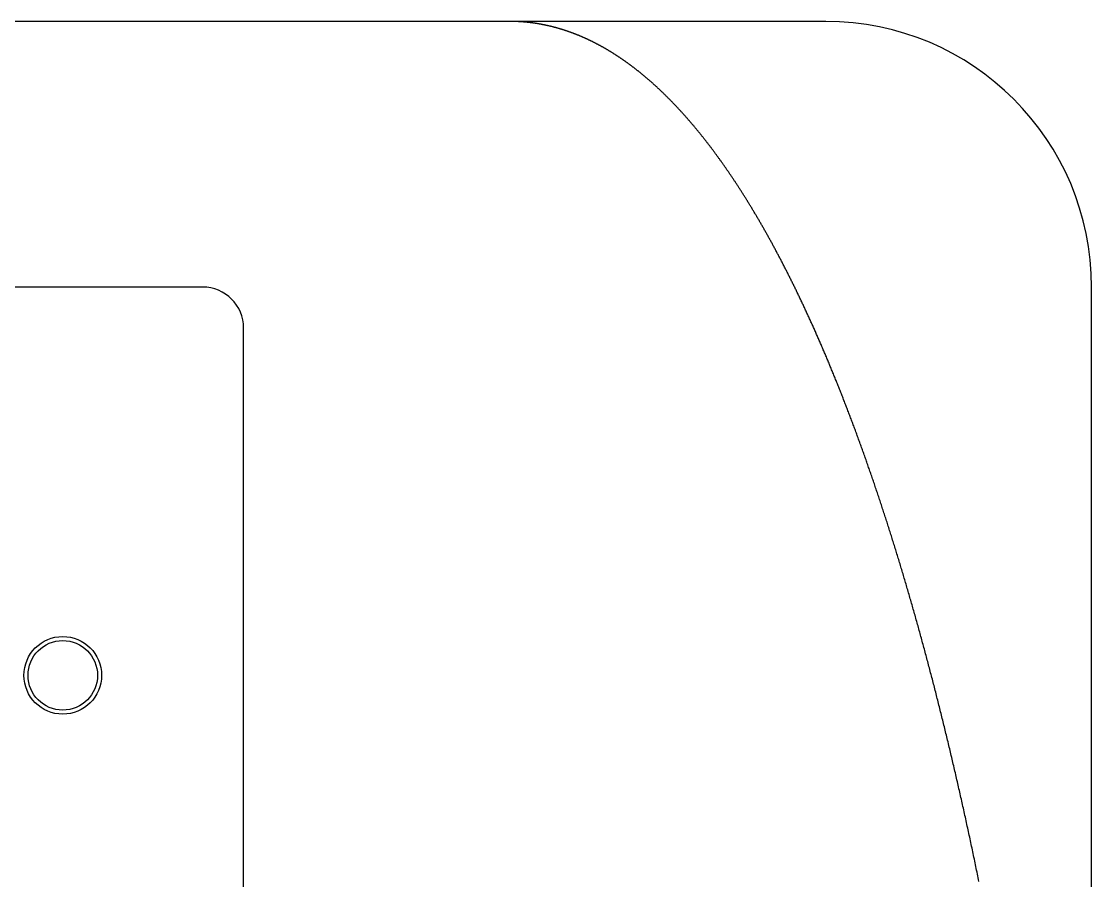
# Model space of a CAD drawing. Extents: x -14 to 315, y -179 to 16.
# Drawn here: x 289.06 to 315.25, y -5.02 to 16 of the extents above; entities that cross this region are included whole.
import ezdxf

# ---------------------------------------------------------------- set-up
doc = ezdxf.new("R2010")
doc.units = 0
doc.layers.add('BLACK', color=7, linetype='CONTINUOUS')

msp = doc.modelspace()

# ---------------------------------------------------------------- linework, layer by layer
at = {"layer": 'BLACK', "linetype": 'CONTINUOUS'}
for p, q in [((308.75, 16), (-2.25, 16)), ((301, 16), (9.5, 16)), ((301.012273, 15.999983), (301, 16)), ((301.02156, 15.999946), (301.012273, 15.999983)), ((301.030844, 15.99989), (301.02156, 15.999946)), ((301.040128, 15.999813), (301.030844, 15.99989)), ((301.049408, 15.999717), (301.040128, 15.999813)), ((301.058688, 15.999601), (301.049408, 15.999717)), ((301.067965, 15.999464), (301.058688, 15.999601)), ((301.077241, 15.999308), (301.067965, 15.999464)), ((301.086515, 15.999132), (301.077241, 15.999308)), ((301.095788, 15.998935), (301.086515, 15.999132)), ((301.105058, 15.998719), (301.095788, 15.998935)), ((301.114327, 15.998483), (301.105058, 15.998719)), ((301.123594, 15.998227), (301.114327, 15.998483)), ((301.13286, 15.99795), (301.123594, 15.998227)), ((301.142124, 15.997654), (301.13286, 15.99795)), ((301.151387, 15.997338), (301.142124, 15.997654)), ((301.160648, 15.997002), (301.151387, 15.997338)), ((301.169907, 15.996646), (301.160648, 15.997002)), ((301.179165, 15.99627), (301.169907, 15.996646)), ((301.188422, 15.995874), (301.179165, 15.99627)), ((301.197676, 15.995458), (301.188422, 15.995874)), ((301.20693, 15.995022), (301.197676, 15.995458)), ((301.216182, 15.994567), (301.20693, 15.995022)), ((301.225433, 15.994091), (301.216182, 15.994567)), ((301.234681, 15.993595), (301.225433, 15.994091)), ((301.24393, 15.99308), (301.234681, 15.993595)), ((301.253176, 15.992544), (301.24393, 15.99308)), ((301.262421, 15.991988), (301.253176, 15.992544)), ((301.271664, 15.991413), (301.262421, 15.991988)), ((301.280907, 15.990817), (301.271664, 15.991413)), ((301.290148, 15.990202), (301.280907, 15.990817)), ((301.299388, 15.989566), (301.290148, 15.990202)), ((301.308626, 15.988911), (301.299388, 15.989566)), ((301.317865, 15.988235), (301.308626, 15.988911)), ((301.3271, 15.98754), (301.317865, 15.988235)), ((301.336336, 15.986825), (301.3271, 15.98754)), ((301.345569, 15.98609), (301.336336, 15.986825)), ((301.354802, 15.985334), (301.345569, 15.98609)), ((301.364033, 15.984559), (301.354802, 15.985334)), ((301.373264, 15.983764), (301.364033, 15.984559)), ((301.382493, 15.982949), (301.373264, 15.983764)), ((301.391722, 15.982113), (301.382493, 15.982949)), ((301.400949, 15.981258), (301.391722, 15.982113)), ((301.410176, 15.980383), (301.400949, 15.981258)), ((301.4194, 15.979488), (301.410176, 15.980383)), ((301.428625, 15.978572), (301.4194, 15.979488)), ((301.437847, 15.977637), (301.428625, 15.978572)), ((301.447071, 15.976682), (301.437847, 15.977637)), ((301.456291, 15.975707), (301.447071, 15.976682)), ((301.465512, 15.974711), (301.456291, 15.975707)), ((301.474731, 15.973696), (301.465512, 15.974711)), ((301.483951, 15.972661), (301.474731, 15.973696)), ((301.493168, 15.971605), (301.483951, 15.972661)), ((301.502385, 15.97053), (301.493168, 15.971605)), ((301.511601, 15.969434), (301.502385, 15.97053)), ((301.520817, 15.968319), (301.511601, 15.969434)), ((301.530031, 15.967183), (301.520817, 15.968319)), ((301.539245, 15.966028), (301.530031, 15.967183)), ((301.548458, 15.964852), (301.539245, 15.966028)), ((301.557671, 15.963656), (301.548458, 15.964852)), ((301.566882, 15.96244), (301.557671, 15.963656)), ((301.576093, 15.961204), (301.566882, 15.96244)), ((301.585303, 15.959948), (301.576093, 15.961204)), ((301.594513, 15.958672), (301.585303, 15.959948)), ((301.603721, 15.957376), (301.594513, 15.958672)), ((301.612931, 15.956059), (301.603721, 15.957376)), ((301.622138, 15.954723), (301.612931, 15.956059)), ((301.631346, 15.953366), (301.622138, 15.954723)), ((301.640552, 15.951989), (301.631346, 15.953366)), ((301.649759, 15.950592), (301.640552, 15.951989)), ((301.658964, 15.949175), (301.649759, 15.950592)), ((301.66817, 15.947737), (301.658964, 15.949175)), ((301.677373, 15.94628), (301.66817, 15.947737)), ((301.686579, 15.944802), (301.677373, 15.94628)), ((301.695782, 15.943304), (301.686579, 15.944802)), ((301.704986, 15.941786), (301.695782, 15.943304)), ((301.714188, 15.940248), (301.704986, 15.941786)), ((301.723392, 15.938689), (301.714188, 15.940248)), ((301.732593, 15.93711), (301.723392, 15.938689)), ((301.741796, 15.935511), (301.732593, 15.93711)), ((301.750996, 15.933892), (301.741796, 15.935511)), ((301.760199, 15.932252), (301.750996, 15.933892)), ((301.769399, 15.930593), (301.760199, 15.932252)), ((301.778601, 15.928912), (301.769399, 15.930593)), ((301.7878, 15.927212), (301.778601, 15.928912)), ((301.797001, 15.925491), (301.7878, 15.927212)), ((301.8062, 15.92375), (301.797001, 15.925491)), ((301.815401, 15.921989), (301.8062, 15.92375)), ((301.8246, 15.920207), (301.815401, 15.921989)), ((301.8338, 15.918405), (301.8246, 15.920207)), ((301.842999, 15.916583), (301.8338, 15.918405)), ((301.852199, 15.914739), (301.842999, 15.916583)), ((301.861397, 15.912876), (301.852199, 15.914739)), ((301.870597, 15.910993), (301.861397, 15.912876)), ((301.879795, 15.909089), (301.870597, 15.910993)), ((301.888995, 15.907164), (301.879795, 15.909089)), ((301.898193, 15.905219), (301.888995, 15.907164)), ((301.907393, 15.903254), (301.898193, 15.905219)), ((301.916591, 15.901268), (301.907393, 15.903254)), ((301.925791, 15.899261), (301.916591, 15.901268)), ((301.934989, 15.897235), (301.925791, 15.899261)), ((301.944189, 15.895187), (301.934989, 15.897235)), ((301.953387, 15.89312), (301.944189, 15.895187)), ((301.962588, 15.891031), (301.953387, 15.89312)), ((301.971786, 15.888922), (301.962588, 15.891031)), ((301.980987, 15.886792), (301.971786, 15.888922)), ((301.990185, 15.884643), (301.980987, 15.886792)), ((301.999386, 15.882472), (301.990185, 15.884643)), ((302.008585, 15.880281), (301.999386, 15.882472)), ((302.017787, 15.878068), (302.008585, 15.880281)), ((302.026986, 15.875836), (302.017787, 15.878068)), ((302.036188, 15.873582), (302.026986, 15.875836)), ((302.045387, 15.871309), (302.036188, 15.873582)), ((302.05459, 15.869014), (302.045387, 15.871309)), ((302.06379, 15.866699), (302.05459, 15.869014)), ((302.072993, 15.864362), (302.06379, 15.866699)), ((302.082194, 15.862006), (302.072993, 15.864362)), ((302.091398, 15.859628), (302.082194, 15.862006)), ((302.100599, 15.85723), (302.091398, 15.859628)), ((302.109804, 15.854811), (302.100599, 15.85723)), ((302.119006, 15.852371), (302.109804, 15.854811)), ((302.128212, 15.84991), (302.119006, 15.852371)), ((302.137415, 15.847429), (302.128212, 15.84991)), ((302.146621, 15.844926), (302.137415, 15.847429)), ((302.155825, 15.842403), (302.146621, 15.844926)), ((302.165033, 15.839859), (302.155825, 15.842403)), ((302.174238, 15.837294), (302.165033, 15.839859)), ((302.183446, 15.834707), (302.174238, 15.837294)), ((302.192652, 15.832101), (302.183446, 15.834707)), ((302.201862, 15.829473), (302.192652, 15.832101)), ((302.211069, 15.826824), (302.201862, 15.829473)), ((302.22028, 15.824154), (302.211069, 15.826824)), ((302.229488, 15.821463), (302.22028, 15.824154)), ((302.2387, 15.818751), (302.229488, 15.821463)), ((302.247909, 15.816018), (302.2387, 15.818751)), ((302.257123, 15.813264), (302.247909, 15.816018)), ((302.266333, 15.810489), (302.257123, 15.813264)), ((302.275548, 15.807692), (302.266333, 15.810489)), ((302.28476, 15.804875), (302.275548, 15.807692)), ((302.293977, 15.802036), (302.28476, 15.804875)), ((302.30319, 15.799177), (302.293977, 15.802036)), ((302.312408, 15.796295), (302.30319, 15.799177)), ((302.321623, 15.793393), (302.312408, 15.796295)), ((302.330842, 15.790469), (302.321623, 15.793393)), ((302.340059, 15.787525), (302.330842, 15.790469)), ((302.34928, 15.784559), (302.340059, 15.787525)), ((302.358498, 15.781572), (302.34928, 15.784559)), ((302.367721, 15.778563), (302.358498, 15.781572)), ((302.376941, 15.775533), (302.367721, 15.778563)), ((302.386166, 15.772481), (302.376941, 15.775533)), ((302.395387, 15.769409), (302.386166, 15.772481)), ((302.404614, 15.766314), (302.395387, 15.769409)), ((302.413837, 15.763199), (302.404614, 15.766314)), ((302.423066, 15.760062), (302.413837, 15.763199)), ((302.432291, 15.756904), (302.423066, 15.760062)), ((302.441521, 15.753723), (302.432291, 15.756904)), ((302.450749, 15.750522), (302.441521, 15.753723)), ((302.459981, 15.747298), (302.450749, 15.750522)), ((302.469211, 15.744054), (302.459981, 15.747298)), ((302.478445, 15.740787), (302.469211, 15.744054)), ((302.487677, 15.7375), (302.478445, 15.740787)), ((302.496913, 15.73419), (302.487677, 15.7375)), ((302.506147, 15.730859), (302.496913, 15.73419)), ((302.515386, 15.727506), (302.506147, 15.730859)), ((302.524622, 15.724132), (302.515386, 15.727506)), ((302.533863, 15.720735), (302.524622, 15.724132)), ((302.543101, 15.717318), (302.533863, 15.720735)), ((302.552345, 15.713877), (302.543101, 15.717318)), ((302.561585, 15.710416), (302.552345, 15.713877)), ((302.570831, 15.706932), (302.561585, 15.710416)), ((302.580074, 15.703427), (302.570831, 15.706932)), ((302.589322, 15.699899), (302.580074, 15.703427)), ((302.598568, 15.69635), (302.589322, 15.699899)), ((302.607819, 15.692779), (302.598568, 15.69635)), ((302.617067, 15.689186), (302.607819, 15.692779)), ((302.62632, 15.68557), (302.617067, 15.689186)), ((302.635571, 15.681934), (302.62632, 15.68557)), ((302.644827, 15.678274), (302.635571, 15.681934)), ((302.65408, 15.674594), (302.644827, 15.678274)), ((302.663339, 15.67089), (302.65408, 15.674594)), ((302.672595, 15.667165), (302.663339, 15.67089)), ((302.681857, 15.663416), (302.672595, 15.667165)), ((302.691116, 15.659648), (302.681857, 15.663416)), ((302.70038, 15.655855), (302.691116, 15.659648)), ((302.709642, 15.652041), (302.70038, 15.655855)), ((302.718909, 15.648204), (302.709642, 15.652041)), ((302.728174, 15.644346), (302.718909, 15.648204)), ((302.737444, 15.640464), (302.728174, 15.644346)), ((302.746711, 15.636562), (302.737444, 15.640464)), ((302.755985, 15.632635), (302.746711, 15.636562)), ((302.765255, 15.628688), (302.755985, 15.632635)), ((302.774531, 15.624717), (302.765255, 15.628688)), ((302.783805, 15.620725), (302.774531, 15.624717)), ((302.793084, 15.616708), (302.783805, 15.620725)), ((302.802361, 15.612671), (302.793084, 15.616708)), ((302.811644, 15.60861), (302.802361, 15.612671)), ((302.820924, 15.604527), (302.811644, 15.60861)), ((302.830209, 15.600421), (302.820924, 15.604527)), ((302.839493, 15.596294), (302.830209, 15.600421)), ((302.848782, 15.592142), (302.839493, 15.596294)), ((302.858068, 15.587969), (302.848782, 15.592142)), ((302.867361, 15.583772), (302.858068, 15.587969)), ((302.87665, 15.579554), (302.867361, 15.583772)), ((302.885946, 15.575311), (302.87665, 15.579554)), ((302.895239, 15.571047), (302.885946, 15.575311)), ((302.904539, 15.566758), (302.895239, 15.571047)), ((302.913835, 15.562449), (302.904539, 15.566758)), ((302.923138, 15.558115), (302.913835, 15.562449)), ((302.932438, 15.55376), (302.923138, 15.558115)), ((302.941745, 15.549379), (302.932438, 15.55376)), ((302.951048, 15.544979), (302.941745, 15.549379)), ((302.960359, 15.540552), (302.951048, 15.544979)), ((302.969666, 15.536105), (302.960359, 15.540552)), ((302.97898, 15.531633), (302.969666, 15.536105)), ((302.988291, 15.52714), (302.97898, 15.531633)), ((302.997608, 15.522621), (302.988291, 15.52714)), ((303.006923, 15.518081), (302.997608, 15.522621)), ((303.016244, 15.513516), (303.006923, 15.518081)), ((303.025562, 15.50893), (303.016244, 15.513516)), ((303.034888, 15.504319), (303.025562, 15.50893)), ((303.04421, 15.499686), (303.034888, 15.504319)), ((303.053539, 15.495028), (303.04421, 15.499686)), ((303.062865, 15.490349), (303.053539, 15.495028)), ((303.072198, 15.485644), (303.062865, 15.490349)), ((303.081528, 15.480918), (303.072198, 15.485644)), ((303.090865, 15.476166), (303.081528, 15.480918)), ((303.100199, 15.471393), (303.090865, 15.476166)), ((303.10954, 15.466594), (303.100199, 15.471393)), ((303.118878, 15.461774), (303.10954, 15.466594)), ((303.128223, 15.456928), (303.118878, 15.461774)), ((303.137565, 15.452061), (303.128223, 15.456928)), ((303.146915, 15.447167), (303.137565, 15.452061)), ((303.156261, 15.442253), (303.146915, 15.447167)), ((303.165614, 15.437312), (303.156261, 15.442253)), ((303.174965, 15.43235), (303.165614, 15.437312)), ((303.184322, 15.427361), (303.174965, 15.43235)), ((303.193677, 15.422351), (303.184322, 15.427361)), ((303.203039, 15.417315), (303.193677, 15.422351)), ((303.212398, 15.412258), (303.203039, 15.417315)), ((303.221764, 15.407174), (303.212398, 15.412258)), ((303.231127, 15.402068), (303.221764, 15.407174)), ((303.240498, 15.396936), (303.231127, 15.402068)), ((303.249865, 15.391783), (303.240498, 15.396936)), ((303.259241, 15.386603), (303.249865, 15.391783)), ((303.268613, 15.381401), (303.259241, 15.386603)), ((303.277992, 15.376172), (303.268613, 15.381401)), ((303.287369, 15.370923), (303.277992, 15.376172)), ((303.296753, 15.365646), (303.287369, 15.370923)), ((303.306134, 15.360347), (303.296753, 15.365646)), ((303.315522, 15.355022), (303.306134, 15.360347)), ((303.324908, 15.349675), (303.315522, 15.355022)), ((303.334301, 15.3443), (303.324908, 15.349675)), ((303.343691, 15.338905), (303.334301, 15.3443)), ((303.353089, 15.333482), (303.343691, 15.338905)), ((303.362484, 15.328037), (303.353089, 15.333482)), ((303.371886, 15.322565), (303.362484, 15.328037)), ((303.381286, 15.317071), (303.371886, 15.322565)), ((303.390693, 15.31155), (303.381286, 15.317071)), ((303.400097, 15.306007), (303.390693, 15.31155)), ((303.409509, 15.300436), (303.400097, 15.306007)), ((303.418918, 15.294844), (303.409509, 15.300436)), ((303.428335, 15.289224), (303.418918, 15.294844)), ((303.437749, 15.283582), (303.428335, 15.289224)), ((303.447171, 15.277912), (303.437749, 15.283582)), ((303.456589, 15.272221), (303.447171, 15.277912)), ((303.466016, 15.266502), (303.456589, 15.272221)), ((303.475439, 15.26076), (303.466016, 15.266502)), ((303.484871, 15.254991), (303.475439, 15.26076)), ((303.4943, 15.2492), (303.484871, 15.254991)), ((303.503736, 15.24338), (303.4943, 15.2492)), ((303.51317, 15.237539), (303.503736, 15.24338)), ((303.522611, 15.231669), (303.51317, 15.237539)), ((303.53205, 15.225778), (303.522611, 15.231669)), ((303.541496, 15.219858), (303.53205, 15.225778)), ((303.55094, 15.213916), (303.541496, 15.219858)), ((303.560392, 15.207945), (303.55094, 15.213916)), ((303.56984, 15.201953), (303.560392, 15.207945)), ((303.579297, 15.195931), (303.56984, 15.201953)), ((303.588751, 15.189888), (303.579297, 15.195931)), ((303.598213, 15.183816), (303.588751, 15.189888)), ((303.607672, 15.177722), (303.598213, 15.183816)), ((303.61714, 15.171598), (303.607672, 15.177722)), ((303.626604, 15.165453), (303.61714, 15.171598)), ((303.636077, 15.159279), (303.626604, 15.165453)), ((303.645546, 15.153082), (303.636077, 15.159279)), ((303.655024, 15.146857), (303.645546, 15.153082)), ((303.664499, 15.140609), (303.655024, 15.146857)), ((303.673982, 15.134331), (303.664499, 15.140609)), ((303.683462, 15.128032), (303.673982, 15.134331)), ((303.692951, 15.121703), (303.683462, 15.128032)), ((303.702436, 15.115352), (303.692951, 15.121703)), ((303.71193, 15.108971), (303.702436, 15.115352)), ((303.721421, 15.102569), (303.71193, 15.108971)), ((303.73092, 15.096136), (303.721421, 15.102569)), ((303.740417, 15.089681), (303.73092, 15.096136)), ((303.749922, 15.083196), (303.740417, 15.089681)), ((303.759423, 15.076689), (303.749922, 15.083196)), ((303.768934, 15.070151), (303.759423, 15.076689)), ((303.778441, 15.063592), (303.768934, 15.070151)), ((303.787957, 15.057002), (303.778441, 15.063592)), ((303.79747, 15.05039), (303.787957, 15.057002)), ((303.806992, 15.043747), (303.79747, 15.05039)), ((303.81651, 15.037083), (303.806992, 15.043747)), ((303.826037, 15.030387), (303.81651, 15.037083)), ((303.835561, 15.02367), (303.826037, 15.030387)), ((303.845094, 15.016921), (303.835561, 15.02367)), ((303.854624, 15.010151), (303.845094, 15.016921)), ((303.864162, 15.003349), (303.854624, 15.010151)), ((303.873697, 14.996525), (303.864162, 15.003349)), ((303.883242, 14.98967), (303.873697, 14.996525)), ((303.892783, 14.982793), (303.883242, 14.98967)), ((303.902333, 14.975885), (303.892783, 14.982793)), ((303.911879, 14.968954), (303.902333, 14.975885)), ((303.921435, 14.961992), (303.911879, 14.968954)), ((303.930988, 14.955007), (303.921435, 14.961992)), ((303.940549, 14.947991), (303.930988, 14.955007)), ((303.950108, 14.940953), (303.940549, 14.947991)), ((303.959675, 14.933883), (303.950108, 14.940953)), ((303.969239, 14.92679), (303.959675, 14.933883)), ((303.978813, 14.919666), (303.969239, 14.92679)), ((303.988382, 14.912519), (303.978813, 14.919666)), ((303.997962, 14.90534), (303.988382, 14.912519)), ((304.007538, 14.898139), (303.997962, 14.90534)), ((304.017123, 14.890906), (304.007538, 14.898139)), ((304.026704, 14.88365), (304.017123, 14.890906)), ((304.036296, 14.876362), (304.026704, 14.88365)), ((304.045883, 14.869051), (304.036296, 14.876362)), ((304.05548, 14.861708), (304.045883, 14.869051)), ((304.065074, 14.854342), (304.05548, 14.861708)), ((304.074677, 14.846944), (304.065074, 14.854342)), ((304.084277, 14.839523), (304.074677, 14.846944)), ((304.093886, 14.83207), (304.084277, 14.839523)), ((304.103491, 14.824594), (304.093886, 14.83207)), ((304.113107, 14.817085), (304.103491, 14.824594)), ((304.122718, 14.809553), (304.113107, 14.817085)), ((304.13234, 14.801988), (304.122718, 14.809553)), ((304.141957, 14.794401), (304.13234, 14.801988)), ((304.151585, 14.78678), (304.141957, 14.794401)), ((304.161209, 14.779137), (304.151585, 14.78678)), ((304.170842, 14.77146), (304.161209, 14.779137)), ((304.180472, 14.763761), (304.170842, 14.77146)), ((304.190112, 14.756028), (304.180472, 14.763761)), ((304.199748, 14.748273), (304.190112, 14.756028)), ((304.209394, 14.740483), (304.199748, 14.748273)), ((304.219036, 14.732671), (304.209394, 14.740483)), ((304.228688, 14.724826), (304.219036, 14.732671)), ((304.238337, 14.716957), (304.228688, 14.724826)), ((304.247995, 14.709054), (304.238337, 14.716957)), ((304.25765, 14.701129), (304.247995, 14.709054)), ((304.267314, 14.693169), (304.25765, 14.701129)), ((304.276975, 14.685187), (304.267314, 14.693169)), ((304.286646, 14.67717), (304.276975, 14.685187)), ((304.296314, 14.66913), (304.286646, 14.67717)), ((304.305991, 14.661056), (304.296314, 14.66913)), ((304.315664, 14.652959), (304.305991, 14.661056)), ((304.325348, 14.644827), (304.315664, 14.652959)), ((304.335028, 14.636672), (304.325348, 14.644827)), ((304.344717, 14.628483), (304.335028, 14.636672)), ((304.354404, 14.620271), (304.344717, 14.628483)), ((304.3641, 14.612023), (304.354404, 14.620271)), ((304.373792, 14.603753), (304.3641, 14.612023)), ((304.383495, 14.595447), (304.373792, 14.603753)), ((304.393194, 14.587119), (304.383495, 14.595447)), ((304.402903, 14.578755), (304.393194, 14.587119)), ((304.412608, 14.570368), (304.402903, 14.578755)), ((304.422323, 14.561946), (304.412608, 14.570368)), ((304.432035, 14.5535), (304.422323, 14.561946)), ((304.441757, 14.545019), (304.432035, 14.5535)), ((304.451475, 14.536515), (304.441757, 14.545019)), ((304.461203, 14.527975), (304.451475, 14.536515)), ((304.470928, 14.519412), (304.461203, 14.527975)), ((304.480662, 14.510813), (304.470928, 14.519412)), ((304.490393, 14.502191), (304.480662, 14.510813)), ((304.500134, 14.493533), (304.490393, 14.502191)), ((304.509872, 14.484851), (304.500134, 14.493533)), ((304.51962, 14.476133), (304.509872, 14.484851)), ((304.529364, 14.467392), (304.51962, 14.476133)), ((304.539118, 14.458615), (304.529364, 14.467392)), ((304.548868, 14.449814), (304.539118, 14.458615)), ((304.558629, 14.440976), (304.548868, 14.449814)), ((304.568386, 14.432116), (304.558629, 14.440976)), ((304.578153, 14.423218), (304.568386, 14.432116)), ((304.587917, 14.414297), (304.578153, 14.423218)), ((304.597691, 14.40534), (304.587917, 14.414297)), ((304.607461, 14.396358), (304.597691, 14.40534)), ((304.617241, 14.38734), (304.607461, 14.396358)), ((304.627018, 14.378298), (304.617241, 14.38734)), ((304.636805, 14.36922), (304.627018, 14.378298)), ((304.646589, 14.360117), (304.636805, 14.36922)), ((304.656382, 14.350977), (304.646589, 14.360117)), ((304.666172, 14.341814), (304.656382, 14.350977)), ((304.675972, 14.332613), (304.666172, 14.341814)), ((304.685769, 14.323388), (304.675972, 14.332613)), ((304.695576, 14.314126), (304.685769, 14.323388)), ((304.705379, 14.30484), (304.695576, 14.314126)), ((304.715192, 14.295517), (304.705379, 14.30484)), ((304.725002, 14.286169), (304.715192, 14.295517)), ((304.734822, 14.276784), (304.725002, 14.286169)), ((304.744639, 14.267375), (304.734822, 14.276784)), ((304.754466, 14.257928), (304.744639, 14.267375)), ((304.764289, 14.248457), (304.754466, 14.257928)), ((304.774122, 14.238947), (304.764289, 14.248457)), ((304.783952, 14.229414), (304.774122, 14.238947)), ((304.793792, 14.219842), (304.783952, 14.229414)), ((304.803629, 14.210247), (304.793792, 14.219842)), ((304.813476, 14.200613), (304.803629, 14.210247)), ((304.823319, 14.190954), (304.813476, 14.200613)), ((304.833172, 14.181257), (304.823319, 14.190954)), ((304.843022, 14.171536), (304.833172, 14.181257)), ((304.852883, 14.161777), (304.843022, 14.171536)), ((304.862739, 14.151993), (304.852883, 14.161777)), ((304.872606, 14.14217), (304.862739, 14.151993)), ((304.882469, 14.132323), (304.872606, 14.14217)), ((304.892343, 14.122436), (304.882469, 14.132323)), ((304.902213, 14.112526), (304.892343, 14.122436)), ((304.912094, 14.102576), (304.902213, 14.112526)), ((304.92197, 14.092602), (304.912094, 14.102576)), ((304.931858, 14.082588), (304.92197, 14.092602)), ((304.941741, 14.07255), (304.931858, 14.082588)), ((304.951635, 14.062472), (304.941741, 14.07255)), ((304.961525, 14.05237), (304.951635, 14.062472)), ((304.971426, 14.042229), (304.961525, 14.05237)), ((304.981323, 14.032062), (304.971426, 14.042229)), ((304.991231, 14.021856), (304.981323, 14.032062)), ((305.001135, 14.011625), (304.991231, 14.021856)), ((305.011049, 14.001355), (305.001135, 14.011625)), ((305.020959, 13.991059), (305.011049, 14.001355)), ((305.030881, 13.980724), (305.020959, 13.991059)), ((305.040798, 13.970363), (305.030881, 13.980724)), ((305.050726, 13.959963), (305.040798, 13.970363)), ((305.06065, 13.949537), (305.050726, 13.959963)), ((305.070584, 13.939071), (305.06065, 13.949537)), ((305.080515, 13.928581), (305.070584, 13.939071)), ((305.090457, 13.918049), (305.080515, 13.928581)), ((305.100394, 13.907493), (305.090457, 13.918049)), ((305.110343, 13.896896), (305.100394, 13.907493)), ((305.120287, 13.886274), (305.110343, 13.896896)), ((305.130242, 13.875611), (305.120287, 13.886274)), ((305.140193, 13.864923), (305.130242, 13.875611)), ((305.150155, 13.854194), (305.140193, 13.864923)), ((305.160113, 13.84344), (305.150155, 13.854194)), ((305.170082, 13.832645), (305.160113, 13.84344)), ((305.180046, 13.821824), (305.170082, 13.832645)), ((305.190022, 13.810962), (305.180046, 13.821824)), ((305.199993, 13.800075), (305.190022, 13.810962)), ((305.209976, 13.789147), (305.199993, 13.800075)), ((305.219954, 13.778193), (305.209976, 13.789147)), ((305.229943, 13.767197), (305.219954, 13.778193)), ((305.239928, 13.756176), (305.229943, 13.767197)), ((305.249924, 13.745113), (305.239928, 13.756176)), ((305.259916, 13.734025), (305.249924, 13.745113)), ((305.269919, 13.722895), (305.259916, 13.734025)), ((305.279917, 13.711739), (305.269919, 13.722895)), ((305.289927, 13.700541), (305.279917, 13.711739)), ((305.299932, 13.689318), (305.289927, 13.700541)), ((305.309948, 13.678052), (305.299932, 13.689318)), ((305.319961, 13.666761), (305.309948, 13.678052)), ((305.329984, 13.655427), (305.319961, 13.666761)), ((305.340003, 13.644068), (305.329984, 13.655427)), ((305.350033, 13.632666), (305.340003, 13.644068)), ((305.360058, 13.621238), (305.350033, 13.632666)), ((305.370095, 13.609768), (305.360058, 13.621238)), ((305.380128, 13.598271), (305.370095, 13.609768)), ((305.390171, 13.586732), (305.380128, 13.598271)), ((305.40021, 13.575167), (305.390171, 13.586732)), ((305.410261, 13.563559), (305.40021, 13.575167)), ((305.420307, 13.551925), (305.410261, 13.563559)), ((305.430364, 13.540247), (305.420307, 13.551925)), ((305.440417, 13.528544), (305.430364, 13.540247)), ((305.450481, 13.516797), (305.440417, 13.528544)), ((305.46054, 13.505024), (305.450481, 13.516797)), ((305.470611, 13.493208), (305.46054, 13.505024)), ((305.480677, 13.481365), (305.470611, 13.493208)), ((305.490755, 13.469479), (305.480677, 13.481365)), ((305.500828, 13.457567), (305.490755, 13.469479)), ((305.510912, 13.44561), (305.500828, 13.457567)), ((305.520992, 13.433628), (305.510912, 13.44561)), ((305.531083, 13.421601), (305.520992, 13.433628)), ((305.541169, 13.409549), (305.531083, 13.421601)), ((305.551267, 13.397451), (305.541169, 13.409549)), ((305.56136, 13.385328), (305.551267, 13.397451)), ((305.571465, 13.37316), (305.56136, 13.385328)), ((305.581565, 13.360966), (305.571465, 13.37316)), ((305.591676, 13.348727), (305.581565, 13.360966)), ((305.601783, 13.336462), (305.591676, 13.348727)), ((305.611901, 13.324152), (305.601783, 13.336462)), ((305.622014, 13.311816), (305.611901, 13.324152)), ((305.632139, 13.299434), (305.622014, 13.311816)), ((305.642259, 13.287026), (305.632139, 13.299434)), ((305.652391, 13.274573), (305.642259, 13.287026)), ((305.662517, 13.262094), (305.652391, 13.274573)), ((305.672656, 13.249568), (305.662517, 13.262094)), ((305.682789, 13.237017), (305.672656, 13.249568)), ((305.692934, 13.22442), (305.682789, 13.237017)), ((305.703074, 13.211797), (305.692934, 13.22442)), ((305.713226, 13.199127), (305.703074, 13.211797)), ((305.723372, 13.186431), (305.713226, 13.199127)), ((305.733531, 13.173689), (305.723372, 13.186431)), ((305.743684, 13.160921), (305.733531, 13.173689)), ((305.753849, 13.148106), (305.743684, 13.160921)), ((305.764009, 13.135265), (305.753849, 13.148106)), ((305.774181, 13.122377), (305.764009, 13.135265)), ((305.784347, 13.109463), (305.774181, 13.122377)), ((305.794525, 13.096502), (305.784347, 13.109463)), ((305.804699, 13.083514), (305.794525, 13.096502)), ((305.814884, 13.07048), (305.804699, 13.083514)), ((305.825064, 13.057419), (305.814884, 13.07048)), ((305.835255, 13.04431), (305.825064, 13.057419)), ((305.845442, 13.031176), (305.835255, 13.04431)), ((305.85564, 13.017993), (305.845442, 13.031176)), ((305.865833, 13.004785), (305.85564, 13.017993)), ((305.876037, 12.991529), (305.865833, 13.004785)), ((305.886237, 12.978246), (305.876037, 12.991529)), ((305.896448, 12.964915), (305.886237, 12.978246)), ((305.906655, 12.951558), (305.896448, 12.964915)), ((305.916872, 12.938153), (305.906655, 12.951558)), ((305.927085, 12.924721), (305.916872, 12.938153)), ((305.937309, 12.911241), (305.927085, 12.924721)), ((305.947529, 12.897734), (305.937309, 12.911241)), ((305.957759, 12.884179), (305.947529, 12.897734)), ((305.967985, 12.870597), (305.957759, 12.884179)), ((305.978223, 12.856966), (305.967985, 12.870597)), ((305.988455, 12.843309), (305.978223, 12.856966)), ((305.998699, 12.829603), (305.988455, 12.843309)), ((306.008938, 12.81587), (305.998699, 12.829603)), ((306.019188, 12.802089), (306.008938, 12.81587)), ((306.029433, 12.78828), (306.019188, 12.802089)), ((306.03969, 12.774422), (306.029433, 12.78828)), ((306.049942, 12.760538), (306.03969, 12.774422)), ((306.060205, 12.746604), (306.049942, 12.760538)), ((306.070463, 12.732643), (306.060205, 12.746604)), ((306.080733, 12.718633), (306.070463, 12.732643)), ((306.090997, 12.704595), (306.080733, 12.718633)), ((306.101273, 12.690509), (306.090997, 12.704595)), ((306.111544, 12.676394), (306.101273, 12.690509)), ((306.121827, 12.662231), (306.111544, 12.676394)), ((306.132104, 12.64804), (306.121827, 12.662231)), ((306.142393, 12.633799), (306.132104, 12.64804)), ((306.152677, 12.61953), (306.142393, 12.633799)), ((306.162972, 12.605212), (306.152677, 12.61953)), ((306.173262, 12.590867), (306.162972, 12.605212)), ((306.183563, 12.576471), (306.173262, 12.590867)), ((306.19386, 12.562047), (306.183563, 12.576471)), ((306.204167, 12.547574), (306.19386, 12.562047)), ((306.21447, 12.533072), (306.204167, 12.547574)), ((306.224784, 12.518521), (306.21447, 12.533072)), ((306.235093, 12.503941), (306.224784, 12.518521)), ((306.245413, 12.489311), (306.235093, 12.503941)), ((306.255729, 12.474654), (306.245413, 12.489311)), ((306.266055, 12.459945), (306.255729, 12.474654)), ((306.276377, 12.445209), (306.266055, 12.459945)), ((306.286709, 12.430422), (306.276377, 12.445209)), ((306.297037, 12.415607), (306.286709, 12.430422)), ((306.307376, 12.40074), (306.297037, 12.415607)), ((306.31771, 12.385846), (306.307376, 12.40074)), ((306.328055, 12.370901), (306.31771, 12.385846)), ((306.338395, 12.355928), (306.328055, 12.370901)), ((306.348746, 12.340903), (306.338395, 12.355928)), ((306.359093, 12.32585), (306.348746, 12.340903)), ((306.36945, 12.310745), (306.359093, 12.32585)), ((306.379802, 12.295613), (306.36945, 12.310745)), ((306.390166, 12.280428), (306.379802, 12.295613)), ((306.400524, 12.265216), (306.390166, 12.280428)), ((306.410894, 12.249951), (306.400524, 12.265216)), ((306.421258, 12.234658), (306.410894, 12.249951)), ((306.431634, 12.219313), (306.421258, 12.234658)), ((306.442004, 12.20394), (306.431634, 12.219313)), ((306.452386, 12.188514), (306.442004, 12.20394)), ((306.462763, 12.17306), (306.452386, 12.188514)), ((306.47315, 12.157554), (306.462763, 12.17306)), ((306.483533, 12.142019), (306.47315, 12.157554)), ((306.493927, 12.126431), (306.483533, 12.142019)), ((306.504315, 12.110816), (306.493927, 12.126431)), ((306.514715, 12.095147), (306.504315, 12.110816)), ((306.525109, 12.079449), (306.514715, 12.095147)), ((306.535515, 12.063699), (306.525109, 12.079449)), ((306.545915, 12.04792), (306.535515, 12.063699)), ((306.556327, 12.032088), (306.545915, 12.04792)), ((306.566733, 12.016227), (306.556327, 12.032088)), ((306.57715, 12.000313), (306.566733, 12.016227)), ((306.587562, 11.98437), (306.57715, 12.000313)), ((306.597986, 11.968374), (306.587562, 11.98437)), ((306.608403, 11.952349), (306.597986, 11.968374)), ((306.618832, 11.93627), (306.608403, 11.952349)), ((306.629256, 11.920162), (306.618832, 11.93627)), ((306.639691, 11.904), (306.629256, 11.920162)), ((306.65012, 11.88781), (306.639691, 11.904)), ((306.660561, 11.871565), (306.65012, 11.88781)), ((306.670996, 11.855292), (306.660561, 11.871565)), ((306.681443, 11.838964), (306.670996, 11.855292)), ((306.691883, 11.822607), (306.681443, 11.838964)), ((306.702335, 11.806196), (306.691883, 11.822607)), ((306.712782, 11.789756), (306.702335, 11.806196)), ((306.72324, 11.773261), (306.712782, 11.789756)), ((306.733692, 11.756738), (306.72324, 11.773261)), ((306.744155, 11.740159), (306.733692, 11.756738)), ((306.754613, 11.723551), (306.744155, 11.740159)), ((306.765082, 11.706888), (306.754613, 11.723551)), ((306.775545, 11.690196), (306.765082, 11.706888)), ((306.78602, 11.673449), (306.775545, 11.690196)), ((306.796489, 11.656673), (306.78602, 11.673449)), ((306.806969, 11.639841), (306.796489, 11.656673)), ((306.817444, 11.62298), (306.806969, 11.639841)), ((306.827929, 11.606063), (306.817444, 11.62298)), ((306.838409, 11.589118), (306.827929, 11.606063)), ((306.8489, 11.572116), (306.838409, 11.589118)), ((306.859385, 11.555085), (306.8489, 11.572116)), ((306.869882, 11.537998), (306.859385, 11.555085)), ((306.880373, 11.520882), (306.869882, 11.537998)), ((306.890875, 11.503709), (306.880373, 11.520882)), ((306.901371, 11.486508), (306.890875, 11.503709)), ((306.911878, 11.469249), (306.901371, 11.486508)), ((306.92238, 11.451962), (306.911878, 11.469249)), ((306.932892, 11.434617), (306.92238, 11.451962)), ((306.943399, 11.417244), (306.932892, 11.434617)), ((306.953917, 11.399813), (306.943399, 11.417244)), ((306.964429, 11.382354), (306.953917, 11.399813)), ((306.974952, 11.364837), (306.964429, 11.382354)), ((306.98547, 11.34729), (306.974952, 11.364837)), ((306.995998, 11.329687), (306.98547, 11.34729)), ((307.006521, 11.312054), (306.995998, 11.329687)), ((307.017054, 11.294363), (307.006521, 11.312054)), ((307.027582, 11.276643), (307.017054, 11.294363)), ((307.038121, 11.258865), (307.027582, 11.276643)), ((307.048654, 11.241058), (307.038121, 11.258865)), ((307.059198, 11.223193), (307.048654, 11.241058)), ((307.069736, 11.205298), (307.059198, 11.223193)), ((307.080285, 11.187346), (307.069736, 11.205298)), ((307.090828, 11.169363), (307.080285, 11.187346)), ((307.101382, 11.151323), (307.090828, 11.169363)), ((307.11193, 11.133253), (307.101382, 11.151323)), ((307.122489, 11.115124), (307.11193, 11.133253)), ((307.133042, 11.096966), (307.122489, 11.115124)), ((307.143606, 11.078749), (307.133042, 11.096966)), ((307.154164, 11.060502), (307.143606, 11.078749)), ((307.164733, 11.042197), (307.154164, 11.060502)), ((307.175296, 11.023862), (307.164733, 11.042197)), ((307.185869, 11.005467), (307.175296, 11.023862)), ((307.196437, 10.987043), (307.185869, 11.005467)), ((307.207016, 10.96856), (307.196437, 10.987043)), ((307.217588, 10.950047), (307.207016, 10.96856)), ((307.228172, 10.931475), (307.217588, 10.950047)), ((307.238749, 10.912872), (307.228172, 10.931475)), ((307.249337, 10.89421), (307.238749, 10.912872)), ((307.25992, 10.875518), (307.249337, 10.89421)), ((307.270512, 10.856767), (307.25992, 10.875518)), ((307.281099, 10.837985), (307.270512, 10.856767)), ((307.291697, 10.819144), (307.281099, 10.837985)), ((307.302288, 10.800272), (307.291697, 10.819144)), ((307.31289, 10.781341), (307.302288, 10.800272)), ((307.323487, 10.762379), (307.31289, 10.781341)), ((307.334093, 10.743357), (307.323487, 10.762379)), ((307.344694, 10.724305), (307.334093, 10.743357)), ((307.355305, 10.705192), (307.344694, 10.724305)), ((307.36591, 10.686049), (307.355305, 10.705192)), ((307.376526, 10.666846), (307.36591, 10.686049)), ((307.387136, 10.647612), (307.376526, 10.666846)), ((307.397756, 10.628317), (307.387136, 10.647612)), ((307.40837, 10.608992), (307.397756, 10.628317)), ((307.418995, 10.589607), (307.40837, 10.608992)), ((307.429614, 10.57019), (307.418995, 10.589607)), ((307.440243, 10.550713), (307.429614, 10.57019)), ((307.450866, 10.531205), (307.440243, 10.550713)), ((307.461499, 10.511636), (307.450866, 10.531205)), ((307.472126, 10.492036), (307.461499, 10.511636)), ((307.482764, 10.472375), (307.472126, 10.492036)), ((307.493395, 10.452684), (307.482764, 10.472375)), ((307.504037, 10.43293), (307.493395, 10.452684)), ((307.514673, 10.413147), (307.504037, 10.43293)), ((307.525319, 10.393301), (307.514673, 10.413147)), ((307.535959, 10.373425), (307.525319, 10.393301)), ((307.546609, 10.353486), (307.535959, 10.373425)), ((307.557253, 10.333517), (307.546609, 10.353486)), ((307.567907, 10.313486), (307.557253, 10.333517)), ((307.578555, 10.293424), (307.567907, 10.313486)), ((307.589214, 10.2733), (307.578555, 10.293424)), ((307.599866, 10.253144), (307.589214, 10.2733)), ((307.610528, 10.232927), (307.599866, 10.253144)), ((307.621184, 10.212678), (307.610528, 10.232927)), ((307.63185, 10.192367), (307.621184, 10.212678)), ((307.64251, 10.172025), (307.63185, 10.192367)), ((307.65318, 10.15162), (307.64251, 10.172025)), ((307.663844, 10.131184), (307.65318, 10.15162)), ((307.674518, 10.110685), (307.663844, 10.131184)), ((307.685186, 10.090155), (307.674518, 10.110685)), ((307.695864, 10.069561), (307.685186, 10.090155)), ((307.706535, 10.048937), (307.695864, 10.069561)), ((307.717217, 10.028249), (307.706535, 10.048937)), ((307.727892, 10.007531), (307.717217, 10.028249)), ((307.738577, 9.986748), (307.727892, 10.007531)), ((307.749256, 9.965935), (307.738577, 9.986748)), ((307.759945, 9.945057), (307.749256, 9.965935)), ((307.770627, 9.924149), (307.759945, 9.945057)), ((307.78132, 9.903176), (307.770627, 9.924149)), ((307.792006, 9.882173), (307.78132, 9.903176)), ((307.802702, 9.861105), (307.792006, 9.882173)), ((307.813391, 9.840006), (307.802702, 9.861105)), ((307.824091, 9.818842), (307.813391, 9.840006)), ((307.834784, 9.797648), (307.824091, 9.818842)), ((307.845487, 9.776388), (307.834784, 9.797648)), ((307.856183, 9.755098), (307.845487, 9.776388)), ((307.86689, 9.733743), (307.856183, 9.755098)), ((307.877589, 9.712356), (307.86689, 9.733743)), ((307.888299, 9.690905), (307.877589, 9.712356)), ((307.899002, 9.669422), (307.888299, 9.690905)), ((293.5, 9.5), (168, 9.5)), ((307.909715, 9.647874), (307.899002, 9.669422)), ((307.920421, 9.626295), (307.909715, 9.647874)), ((307.931138, 9.60465), (307.920421, 9.626295)), ((307.941847, 9.582974), (307.931138, 9.60465)), ((307.952566, 9.561233), (307.941847, 9.582974)), ((307.963279, 9.53946), (307.952566, 9.561233)), ((307.974002, 9.517621), (307.963279, 9.53946)), ((307.984717, 9.495751), (307.974002, 9.517621)), ((307.995443, 9.473815), (307.984717, 9.495751)), ((308.006162, 9.451848), (307.995443, 9.473815)), ((308.01689, 9.429814), (308.006162, 9.451848)), ((308.027612, 9.407749), (308.01689, 9.429814)), ((315.25, -66.5), (315.25, 9.5)), ((308.038343, 9.385618), (308.027612, 9.407749)), ((308.049068, 9.363455), (308.038343, 9.385618)), ((308.059802, 9.341226), (308.049068, 9.363455)), ((308.07053, 9.318965), (308.059802, 9.341226)), ((308.081267, 9.296638), (308.07053, 9.318965)), ((308.091997, 9.274279), (308.081267, 9.296638)), ((308.102737, 9.251853), (308.091997, 9.274279)), ((308.11347, 9.229395), (308.102737, 9.251853)), ((308.124213, 9.206871), (308.11347, 9.229395)), ((308.134949, 9.184315), (308.124213, 9.206871)), ((308.145694, 9.161692), (308.134949, 9.184315)), ((308.156433, 9.139037), (308.145694, 9.161692)), ((308.167181, 9.116314), (308.156433, 9.139037)), ((308.177921, 9.09356), (308.167181, 9.116314)), ((308.188672, 9.070739), (308.177921, 9.09356)), ((308.199415, 9.047885), (308.188672, 9.070739)), ((308.210168, 9.024964), (308.199415, 9.047885)), ((308.220914, 9.002011), (308.210168, 9.024964)), ((308.23167, 8.978991), (308.220914, 9.002011)), ((308.242418, 8.955938), (308.23167, 8.978991)), ((308.253176, 8.932817), (308.242418, 8.955938)), ((308.263926, 8.909665), (308.253176, 8.932817)), ((308.274686, 8.886444), (308.263926, 8.909665)), ((308.285439, 8.863191), (308.274686, 8.886444)), ((308.296201, 8.83987), (308.285439, 8.863191)), ((308.306956, 8.816517), (308.296201, 8.83987)), ((308.317721, 8.793096), (308.306956, 8.816517)), ((308.328478, 8.769642), (308.317721, 8.793096)), ((308.339244, 8.74612), (308.328478, 8.769642)), ((308.350004, 8.722566), (308.339244, 8.74612)), ((308.360772, 8.698942), (308.350004, 8.722566)), ((308.371533, 8.675287), (308.360772, 8.698942)), ((308.382304, 8.651563), (308.371533, 8.675287)), ((308.393067, 8.627806), (308.382304, 8.651563)), ((294.5, -27.5), (294.5, 8.5)), ((308.40384, 8.603981), (308.393067, 8.627806)), ((308.414605, 8.580123), (308.40384, 8.603981)), ((308.425379, 8.556196), (308.414605, 8.580123)), ((308.436146, 8.532236), (308.425379, 8.556196)), ((308.446922, 8.508207), (308.436146, 8.532236)), ((308.457691, 8.484146), (308.446922, 8.508207)), ((308.468469, 8.460015), (308.457691, 8.484146)), ((308.479239, 8.435852), (308.468469, 8.460015)), ((308.490019, 8.411619), (308.479239, 8.435852)), ((308.500791, 8.387353), (308.490019, 8.411619)), ((308.511572, 8.363018), (308.500791, 8.387353)), ((308.522345, 8.33865), (308.511572, 8.363018)), ((308.533128, 8.314212), (308.522345, 8.33865)), ((308.543903, 8.289742), (308.533128, 8.314212)), ((308.554687, 8.265201), (308.543903, 8.289742)), ((308.565463, 8.240628), (308.554687, 8.265201)), ((308.576249, 8.215984), (308.565463, 8.240628)), ((308.587027, 8.191308), (308.576249, 8.215984)), ((308.597814, 8.166561), (308.587027, 8.191308)), ((308.608593, 8.141782), (308.597814, 8.166561)), ((308.619381, 8.116931), (308.608593, 8.141782)), ((308.630161, 8.092049), (308.619381, 8.116931)), ((308.64095, 8.067095), (308.630161, 8.092049)), ((308.651732, 8.042109), (308.64095, 8.067095)), ((308.662522, 8.017051), (308.651732, 8.042109)), ((308.673305, 7.991961), (308.662522, 8.017051)), ((308.684096, 7.9668), (308.673305, 7.991961)), ((308.69488, 7.941605), (308.684096, 7.9668)), ((308.705672, 7.91634), (308.69488, 7.941605)), ((308.716457, 7.891042), (308.705672, 7.91634)), ((308.72725, 7.865672), (308.716457, 7.891042)), ((308.738036, 7.840269), (308.72725, 7.865672)), ((308.74883, 7.814795), (308.738036, 7.840269)), ((308.759616, 7.789287), (308.74883, 7.814795)), ((308.770411, 7.763708), (308.759616, 7.789287)), ((308.781198, 7.738096), (308.770411, 7.763708)), ((308.791993, 7.712412), (308.781198, 7.738096)), ((308.802781, 7.686696), (308.791993, 7.712412)), ((308.813577, 7.660906), (308.802781, 7.686696)), ((308.824366, 7.635084), (308.813577, 7.660906)), ((308.835162, 7.60919), (308.824366, 7.635084)), ((308.845951, 7.583263), (308.835162, 7.60919)), ((308.856748, 7.557263), (308.845951, 7.583263)), ((308.867538, 7.53123), (308.856748, 7.557263)), ((308.878335, 7.505125), (308.867538, 7.53123)), ((308.889125, 7.478986), (308.878335, 7.505125)), ((308.899923, 7.452775), (308.889125, 7.478986)), ((308.910713, 7.42653), (308.899923, 7.452775)), ((308.921511, 7.400213), (308.910713, 7.42653)), ((308.932301, 7.373863), (308.921511, 7.400213)), ((308.943099, 7.347439), (308.932301, 7.373863)), ((308.95389, 7.320983), (308.943099, 7.347439)), ((308.964688, 7.294453), (308.95389, 7.320983)), ((308.975479, 7.26789), (308.964688, 7.294453)), ((308.986277, 7.241253), (308.975479, 7.26789)), ((308.997068, 7.214583), (308.986277, 7.241253)), ((309.007866, 7.18784), (308.997068, 7.214583)), ((309.018656, 7.161064), (309.007866, 7.18784)), ((309.029455, 7.134214), (309.018656, 7.161064)), ((309.040245, 7.10733), (309.029455, 7.134214)), ((309.051043, 7.080373), (309.040245, 7.10733)), ((309.061833, 7.053382), (309.051043, 7.080373)), ((309.072631, 7.026318), (309.061833, 7.053382)), ((309.083421, 6.99922), (309.072631, 7.026318)), ((309.094218, 6.972048), (309.083421, 6.99922)), ((309.105008, 6.944843), (309.094218, 6.972048)), ((309.115805, 6.917563), (309.105008, 6.944843)), ((309.126593, 6.89025), (309.115805, 6.917563)), ((309.13739, 6.862863), (309.126593, 6.89025)), ((309.148178, 6.835442), (309.13739, 6.862863)), ((309.158974, 6.807946), (309.148178, 6.835442)), ((309.169762, 6.780417), (309.158974, 6.807946)), ((309.180558, 6.752814), (309.169762, 6.780417)), ((309.191345, 6.725177), (309.180558, 6.752814)), ((309.202139, 6.697465), (309.191345, 6.725177)), ((309.212925, 6.66972), (309.202139, 6.697465)), ((309.223719, 6.641899), (309.212925, 6.66972)), ((309.234505, 6.614045), (309.223719, 6.641899)), ((309.245297, 6.586116), (309.234505, 6.614045)), ((309.256082, 6.558154), (309.245297, 6.586116)), ((309.266874, 6.530116), (309.256082, 6.558154)), ((309.277657, 6.502044), (309.266874, 6.530116)), ((309.288448, 6.473898), (309.277657, 6.502044)), ((309.29923, 6.445717), (309.288448, 6.473898)), ((309.31002, 6.417461), (309.29923, 6.445717)), ((309.320801, 6.389172), (309.31002, 6.417461)), ((309.33159, 6.360806), (309.320801, 6.389172)), ((309.34237, 6.332407), (309.33159, 6.360806)), ((309.353157, 6.303933), (309.34237, 6.332407)), ((309.363936, 6.275424), (309.353157, 6.303933)), ((309.374721, 6.24684), (309.363936, 6.275424)), ((309.385498, 6.218222), (309.374721, 6.24684)), ((309.396283, 6.189527), (309.385498, 6.218222)), ((309.407058, 6.1608), (309.396283, 6.189527)), ((309.417841, 6.131995), (309.407058, 6.1608)), ((309.428615, 6.103157), (309.417841, 6.131995)), ((309.439396, 6.074243), (309.428615, 6.103157)), ((309.450169, 6.045295), (309.439396, 6.074243)), ((309.460948, 6.016271), (309.450169, 6.045295)), ((309.471719, 5.987212), (309.460948, 6.016271)), ((309.482496, 5.958077), (309.471719, 5.987212)), ((309.493265, 5.928909), (309.482496, 5.958077)), ((309.504041, 5.899663), (309.493265, 5.928909)), ((309.514808, 5.870384), (309.504041, 5.899663)), ((309.525581, 5.841028), (309.514808, 5.870384)), ((309.536346, 5.811637), (309.525581, 5.841028)), ((309.547118, 5.78217), (309.536346, 5.811637)), ((309.557881, 5.752669), (309.547118, 5.78217)), ((309.56865, 5.723091), (309.557881, 5.752669)), ((309.579411, 5.693479), (309.56865, 5.723091)), ((309.590178, 5.66379), (309.579411, 5.693479)), ((309.600936, 5.634067), (309.590178, 5.66379)), ((309.611701, 5.604266), (309.600936, 5.634067)), ((309.622457, 5.574432), (309.611701, 5.604266)), ((309.63322, 5.54452), (309.622457, 5.574432)), ((309.643973, 5.514573), (309.63322, 5.54452)), ((309.654733, 5.48455), (309.643973, 5.514573)), ((309.665484, 5.454492), (309.654733, 5.48455)), ((309.676241, 5.424357), (309.665484, 5.454492)), ((309.68699, 5.394187), (309.676241, 5.424357)), ((309.697744, 5.36394), (309.68699, 5.394187)), ((309.70849, 5.333659), (309.697744, 5.36394)), ((309.719242, 5.3033), (309.70849, 5.333659)), ((309.729985, 5.272906), (309.719242, 5.3033)), ((309.740734, 5.242435), (309.729985, 5.272906)), ((309.751474, 5.21193), (309.740734, 5.242435)), ((309.76222, 5.181346), (309.751474, 5.21193)), ((309.772957, 5.150728), (309.76222, 5.181346)), ((309.7837, 5.120032), (309.772957, 5.150728)), ((309.794434, 5.089302), (309.7837, 5.120032)), ((309.805174, 5.058493), (309.794434, 5.089302)), ((309.815904, 5.02765), (309.805174, 5.058493)), ((309.826641, 4.996729), (309.815904, 5.02765)), ((309.837368, 4.965774), (309.826641, 4.996729)), ((309.848102, 4.934739), (309.837368, 4.965774)), ((309.858826, 4.903671), (309.848102, 4.934739)), ((309.869556, 4.872524), (309.858826, 4.903671)), ((309.880277, 4.841343), (309.869556, 4.872524)), ((309.891003, 4.810083), (309.880277, 4.841343)), ((309.90172, 4.778788), (309.891003, 4.810083)), ((309.912443, 4.747415), (309.90172, 4.778788)), ((309.923157, 4.716008), (309.912443, 4.747415)), ((309.933876, 4.684521), (309.923157, 4.716008)), ((309.944585, 4.653), (309.933876, 4.684521)), ((309.955301, 4.6214), (309.944585, 4.653)), ((309.966007, 4.589766), (309.955301, 4.6214)), ((309.976718, 4.558052), (309.966007, 4.589766)), ((309.98742, 4.526304), (309.976718, 4.558052)), ((309.998128, 4.494477), (309.98742, 4.526304)), ((310.008826, 4.462616), (309.998128, 4.494477)), ((310.019529, 4.430675), (310.008826, 4.462616)), ((310.030223, 4.398699), (310.019529, 4.430675)), ((310.040923, 4.366644), (310.030223, 4.398699)), ((310.051612, 4.334555), (310.040923, 4.366644)), ((310.062308, 4.302386), (310.051612, 4.334555)), ((310.072993, 4.270183), (310.062308, 4.302386)), ((310.083684, 4.2379), (310.072993, 4.270183)), ((310.094365, 4.205583), (310.083684, 4.2379)), ((310.105051, 4.173186), (310.094365, 4.205583)), ((310.115728, 4.140754), (310.105051, 4.173186)), ((310.126409, 4.108243), (310.115728, 4.140754)), ((310.137081, 4.075697), (310.126409, 4.108243)), ((310.147758, 4.043071), (310.137081, 4.075697)), ((310.158426, 4.01041), (310.147758, 4.043071)), ((310.169098, 3.97767), (310.158426, 4.01041)), ((310.17976, 3.944895), (310.169098, 3.97767)), ((310.190428, 3.91204), (310.17976, 3.944895)), ((310.201086, 3.87915), (310.190428, 3.91204)), ((310.211748, 3.846181), (310.201086, 3.87915)), ((310.222401, 3.813176), (310.211748, 3.846181)), ((310.233058, 3.780092), (310.222401, 3.813176)), ((310.243706, 3.746973), (310.233058, 3.780092)), ((310.254358, 3.713773), (310.243706, 3.746973)), ((310.265001, 3.680539), (310.254358, 3.713773)), ((310.275648, 3.647224), (310.265001, 3.680539)), ((310.286285, 3.613875), (310.275648, 3.647224)), ((310.296927, 3.580446), (310.286285, 3.613875)), ((310.307558, 3.546981), (310.296927, 3.580446)), ((310.318195, 3.513437), (310.307558, 3.546981)), ((310.328821, 3.479857), (310.318195, 3.513437)), ((310.339452, 3.446197), (310.328821, 3.479857)), ((310.350072, 3.412502), (310.339452, 3.446197)), ((310.360697, 3.378727), (310.350072, 3.412502)), ((310.371312, 3.344917), (310.360697, 3.378727)), ((310.381932, 3.311026), (310.371312, 3.344917)), ((310.392541, 3.2771), (310.381932, 3.311026)), ((310.403155, 3.243094), (310.392541, 3.2771)), ((310.413758, 3.209053), (310.403155, 3.243094)), ((310.424366, 3.17493), (310.413758, 3.209053)), ((310.434963, 3.140774), (310.424366, 3.17493)), ((310.445564, 3.106536), (310.434963, 3.140774)), ((310.456156, 3.072264), (310.445564, 3.106536)), ((310.466751, 3.03791), (310.456156, 3.072264)), ((310.477336, 3.003522), (310.466751, 3.03791)), ((310.487925, 2.969052), (310.477336, 3.003522)), ((310.498504, 2.934548), (310.487925, 2.969052)), ((310.509087, 2.899963), (310.498504, 2.934548)), ((310.519659, 2.865343), (310.509087, 2.899963)), ((310.530235, 2.830642), (310.519659, 2.865343)), ((310.540801, 2.795906), (310.530235, 2.830642)), ((310.551371, 2.761088), (310.540801, 2.795906)), ((310.56193, 2.726237), (310.551371, 2.761088)), ((310.572493, 2.691303), (310.56193, 2.726237)), ((310.583045, 2.656335), (310.572493, 2.691303)), ((310.593602, 2.621285), (310.583045, 2.656335)), ((310.604147, 2.586201), (310.593602, 2.621285)), ((310.614697, 2.551035), (310.604147, 2.586201)), ((310.625235, 2.515835), (310.614697, 2.551035)), ((310.635778, 2.480552), (310.625235, 2.515835)), ((310.646309, 2.445236), (310.635778, 2.480552)), ((310.656845, 2.409837), (310.646309, 2.445236)), ((310.667369, 2.374404), (310.656845, 2.409837)), ((310.677897, 2.338889), (310.667369, 2.374404)), ((310.688414, 2.30334), (310.677897, 2.338889)), ((310.698935, 2.267708), (310.688414, 2.30334)), ((310.709445, 2.232042), (310.698935, 2.267708)), ((310.719958, 2.196294), (310.709445, 2.232042)), ((310.730461, 2.160512), (310.719958, 2.196294)), ((310.740966, 2.124647), (310.730461, 2.160512)), ((310.751461, 2.088748), (310.740966, 2.124647)), ((310.761959, 2.052767), (310.751461, 2.088748)), ((310.772446, 2.016751), (310.761959, 2.052767)), ((310.782936, 1.980653), (310.772446, 2.016751)), ((310.793416, 1.944521), (310.782936, 1.980653)), ((310.803898, 1.908307), (310.793416, 1.944521)), ((310.81437, 1.872058), (310.803898, 1.908307)), ((310.824844, 1.835727), (310.81437, 1.872058)), ((310.835307, 1.799361), (310.824844, 1.835727)), ((310.845774, 1.762913), (310.835307, 1.799361)), ((310.856229, 1.726431), (310.845774, 1.762913)), ((310.866687, 1.689866), (310.856229, 1.726431)), ((310.877134, 1.653267), (310.866687, 1.689866)), ((310.887584, 1.616585), (310.877134, 1.653267)), ((310.898023, 1.579869), (310.887584, 1.616585)), ((310.908464, 1.54307), (310.898023, 1.579869)), ((310.918894, 1.506238), (310.908464, 1.54307)), ((310.929327, 1.469322), (310.918894, 1.506238)), ((310.939749, 1.432372), (310.929327, 1.469322)), ((310.950173, 1.39534), (310.939749, 1.432372)), ((310.960586, 1.358274), (310.950173, 1.39534)), ((310.971001, 1.321124), (310.960586, 1.358274)), ((310.981405, 1.283941), (310.971001, 1.321124)), ((310.991812, 1.246675), (310.981405, 1.283941)), ((311.002207, 1.209374), (310.991812, 1.246675)), ((311.012605, 1.171991), (311.002207, 1.209374)), ((311.022991, 1.134574), (311.012605, 1.171991)), ((311.033379, 1.097073), (311.022991, 1.134574)), ((311.043756, 1.059539), (311.033379, 1.097073)), ((311.054136, 1.021922), (311.043756, 1.059539)), ((311.064503, 0.98427), (311.054136, 1.021922)), ((311.074873, 0.946536), (311.064503, 0.98427)), ((311.085232, 0.908768), (311.074873, 0.946536)), ((311.095592, 0.870917), (311.085232, 0.908768)), ((311.105941, 0.833031), (311.095592, 0.870917)), ((311.116292, 0.795063), (311.105941, 0.833031)), ((311.126631, 0.757061), (311.116292, 0.795063)), ((311.136972, 0.718976), (311.126631, 0.757061)), ((311.147302, 0.680856), (311.136972, 0.718976)), ((311.157633, 0.642654), (311.147302, 0.680856)), ((311.167953, 0.604418), (311.157633, 0.642654)), ((311.178275, 0.566099), (311.167953, 0.604418)), ((311.188585, 0.527745), (311.178275, 0.566099)), ((311.198896, 0.489309), (311.188585, 0.527745)), ((311.209196, 0.450839), (311.198896, 0.489309)), ((311.219497, 0.412285), (311.209196, 0.450839)), ((311.229787, 0.373698), (311.219497, 0.412285)), ((311.240078, 0.335028), (311.229787, 0.373698)), ((311.250357, 0.296324), (311.240078, 0.335028)), ((311.260637, 0.257536), (311.250357, 0.296324)), ((311.270906, 0.218715), (311.260637, 0.257536)), ((311.281176, 0.179811), (311.270906, 0.218715)), ((311.291435, 0.140873), (311.281176, 0.179811)), ((311.301694, 0.101852), (311.291435, 0.140873)), ((311.311942, 0.062797), (311.301694, 0.101852)), ((311.322191, 0.023658), (311.311942, 0.062797)), ((311.332428, -0.015514), (311.322191, 0.023658)), ((311.342665, -0.054768), (311.332428, -0.015514)), ((311.352891, -0.094057), (311.342665, -0.054768)), ((311.363118, -0.133429), (311.352891, -0.094057)), ((311.373333, -0.172835), (311.363118, -0.133429)), ((311.383549, -0.212324), (311.373333, -0.172835)), ((311.393753, -0.251846), (311.383549, -0.212324)), ((311.403958, -0.291452), (311.393753, -0.251846)), ((311.41415, -0.331091), (311.403958, -0.291452)), ((311.424343, -0.370813), (311.41415, -0.331091)), ((311.434525, -0.410569), (311.424343, -0.370813)), ((311.444706, -0.450408), (311.434525, -0.410569)), ((311.454876, -0.490281), (311.444706, -0.450408)), ((311.465046, -0.530237), (311.454876, -0.490281)), ((311.475204, -0.570226), (311.465046, -0.530237)), ((311.485363, -0.610298), (311.475204, -0.570226)), ((311.495509, -0.650404), (311.485363, -0.610298)), ((311.505656, -0.690593), (311.495509, -0.650404)), ((311.51579, -0.730816), (311.505656, -0.690593)), ((311.525925, -0.771121), (311.51579, -0.730816)), ((311.536048, -0.811461), (311.525925, -0.771121)), ((311.54617, -0.851883), (311.536048, -0.811461)), ((311.556281, -0.892338), (311.54617, -0.851883)), ((311.566391, -0.932877), (311.556281, -0.892338)), ((311.576489, -0.973449), (311.566391, -0.932877)), ((311.586588, -1.014103), (311.576489, -0.973449)), ((311.596673, -1.054792), (311.586588, -1.014103)), ((311.606759, -1.095563), (311.596673, -1.054792)), ((311.616833, -1.136368), (311.606759, -1.095563)), ((311.626906, -1.177255), (311.616833, -1.136368)), ((311.636966, -1.218176), (311.626906, -1.177255)), ((311.647027, -1.25918), (311.636966, -1.218176)), ((311.657075, -1.300217), (311.647027, -1.25918)), ((311.667123, -1.341336), (311.657075, -1.300217)), ((311.677158, -1.38249), (311.667123, -1.341336)), ((311.687193, -1.423725), (311.677158, -1.38249)), ((311.697215, -1.464995), (311.687193, -1.423725)), ((311.707237, -1.506346), (311.697215, -1.464995)), ((311.717246, -1.547732), (311.707237, -1.506346)), ((311.727254, -1.589199), (311.717246, -1.547732)), ((311.73725, -1.6307), (311.727254, -1.589199)), ((311.747245, -1.672284), (311.73725, -1.6307)), ((311.757228, -1.713901), (311.747245, -1.672284)), ((311.76721, -1.7556), (311.757228, -1.713901)), ((311.777179, -1.797332), (311.76721, -1.7556)), ((311.787147, -1.839147), (311.777179, -1.797332)), ((311.797102, -1.880995), (311.787147, -1.839147)), ((311.807057, -1.922926), (311.797102, -1.880995)), ((311.816999, -1.964889), (311.807057, -1.922926)), ((311.826939, -2.006935), (311.816999, -1.964889)), ((311.836867, -2.049014), (311.826939, -2.006935)), ((311.846794, -2.091176), (311.836867, -2.049014)), ((311.856708, -2.13337), (311.846794, -2.091176)), ((311.866621, -2.175647), (311.856708, -2.13337)), ((311.87652, -2.217956), (311.866621, -2.175647)), ((311.886419, -2.260348), (311.87652, -2.217956)), ((311.896305, -2.302773), (311.886419, -2.260348)), ((311.906189, -2.345279), (311.896305, -2.302773)), ((311.91606, -2.387819), (311.906189, -2.345279)), ((311.92593, -2.430441), (311.91606, -2.387819)), ((311.935787, -2.473096), (311.92593, -2.430441)), ((311.945642, -2.515832), (311.935787, -2.473096)), ((311.955484, -2.558602), (311.945642, -2.515832)), ((311.965324, -2.601453), (311.955484, -2.558602)), ((311.975152, -2.644337), (311.965324, -2.601453)), ((311.984977, -2.687303), (311.975152, -2.644337)), ((311.99479, -2.730302), (311.984977, -2.687303)), ((312.004601, -2.773382), (311.99479, -2.730302)), ((312.014398, -2.816495), (312.004601, -2.773382)), ((312.024194, -2.85969), (312.014398, -2.816495)), ((312.033976, -2.902917), (312.024194, -2.85969)), ((312.043756, -2.946226), (312.033976, -2.902917)), ((312.053524, -2.989568), (312.043756, -2.946226)), ((312.063289, -3.032991), (312.053524, -2.989568)), ((312.07304, -3.076447), (312.063289, -3.032991)), ((312.08279, -3.119984), (312.07304, -3.076447)), ((312.092526, -3.163553), (312.08279, -3.119984)), ((312.10226, -3.207204), (312.092526, -3.163553)), ((312.111981, -3.250887), (312.10226, -3.207204)), ((312.121699, -3.294652), (312.111981, -3.250887)), ((312.131404, -3.338449), (312.121699, -3.294652)), ((312.141106, -3.382327), (312.131404, -3.338449)), ((312.150795, -3.426237), (312.141106, -3.382327)), ((312.160481, -3.470229), (312.150795, -3.426237)), ((312.170154, -3.514253), (312.160481, -3.470229)), ((312.179824, -3.558357), (312.170154, -3.514253)), ((312.189481, -3.602494), (312.179824, -3.558357)), ((312.199135, -3.646712), (312.189481, -3.602494)), ((312.208775, -3.690962), (312.199135, -3.646712)), ((312.218413, -3.735293), (312.208775, -3.690962)), ((312.228037, -3.779656), (312.218413, -3.735293)), ((312.237658, -3.824099), (312.228037, -3.779656)), ((312.247265, -3.868575), (312.237658, -3.824099)), ((312.25687, -3.913131), (312.247265, -3.868575)), ((312.26646, -3.957719), (312.25687, -3.913131)), ((312.276048, -4.002388), (312.26646, -3.957719)), ((312.285622, -4.047088), (312.276048, -4.002388)), ((312.295193, -4.091869), (312.285622, -4.047088)), ((312.30475, -4.136682), (312.295193, -4.091869)), ((312.314303, -4.181575), (312.30475, -4.136682)), ((312.323843, -4.2265), (312.314303, -4.181575)), ((312.333379, -4.271504), (312.323843, -4.2265)), ((312.342902, -4.316541), (312.333379, -4.271504)), ((312.352421, -4.361658), (312.342902, -4.316541)), ((312.361927, -4.406806), (312.352421, -4.361658)), ((312.371428, -4.452034), (312.361927, -4.406806)), ((312.380916, -4.497294), (312.371428, -4.452034)), ((312.3904, -4.542633), (312.380916, -4.497294)), ((312.39987, -4.588004), (312.3904, -4.542633)), ((312.409337, -4.633455), (312.39987, -4.588004)), ((312.418789, -4.678937), (312.409337, -4.633455)), ((312.428238, -4.724499), (312.418789, -4.678937)), ((312.437672, -4.770092), (312.428238, -4.724499)), ((312.447103, -4.815764), (312.437672, -4.770092)), ((312.456519, -4.861468), (312.447103, -4.815764)), ((312.465932, -4.907251), (312.456519, -4.861468)), ((312.47533, -4.953065), (312.465932, -4.907251)), ((312.484724, -4.998959), (312.47533, -4.953065)), ((312.494104, -5.044883), (312.484724, -4.998959))]:
    msp.add_line(p, q, dxfattribs=at)
at = {"layer": 'BLACK'}
for radius in [0.95, 0.85]:
    msp.add_circle((290.075, 0), radius, dxfattribs=at)
for centre, radius in [((308.75, 9.5), 6.5), ((293.5, 8.5), 1)]:
    msp.add_arc(centre, radius, 0, 90, dxfattribs=at)

doc.saveas('drawing.dxf')
